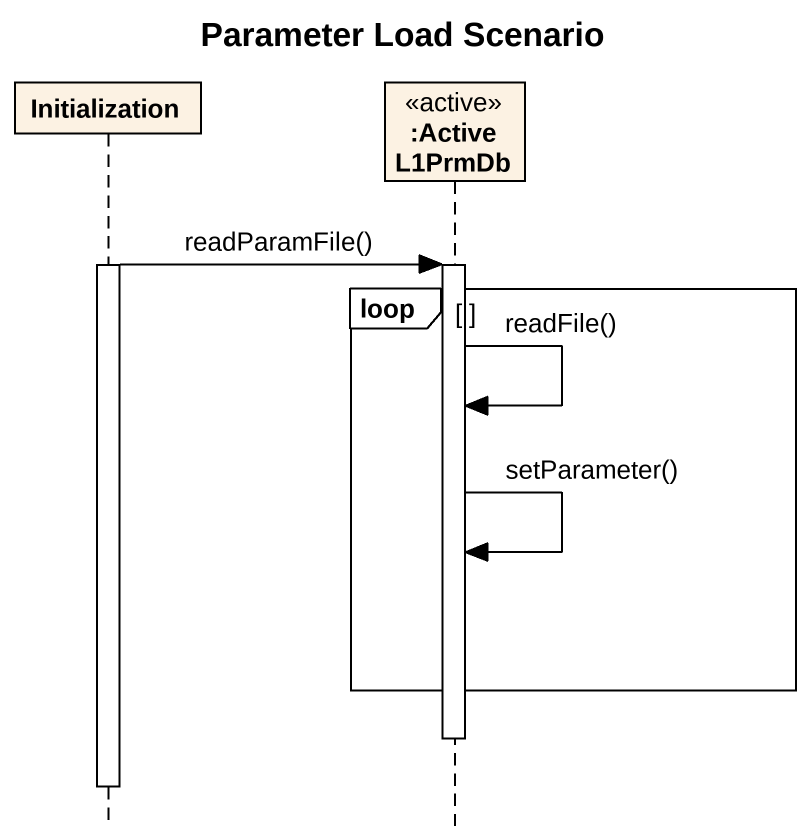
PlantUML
@startuml
title Parameter Load Scenario
hide footbox
participant Initialization
participant ":ActiveL1PrmDb" as ActiveL1PrmDb <<active>>

activate Initialization
Initialization -> ActiveL1PrmDb : readParamFile()
activate ActiveL1PrmDb
loop
  ActiveL1PrmDb -> ActiveL1PrmDb : readFile()
  ActiveL1PrmDb -> ActiveL1PrmDb : setParameter()
end
deactivate ActiveL1PrmDb
deactivate Initialization
@enduml
